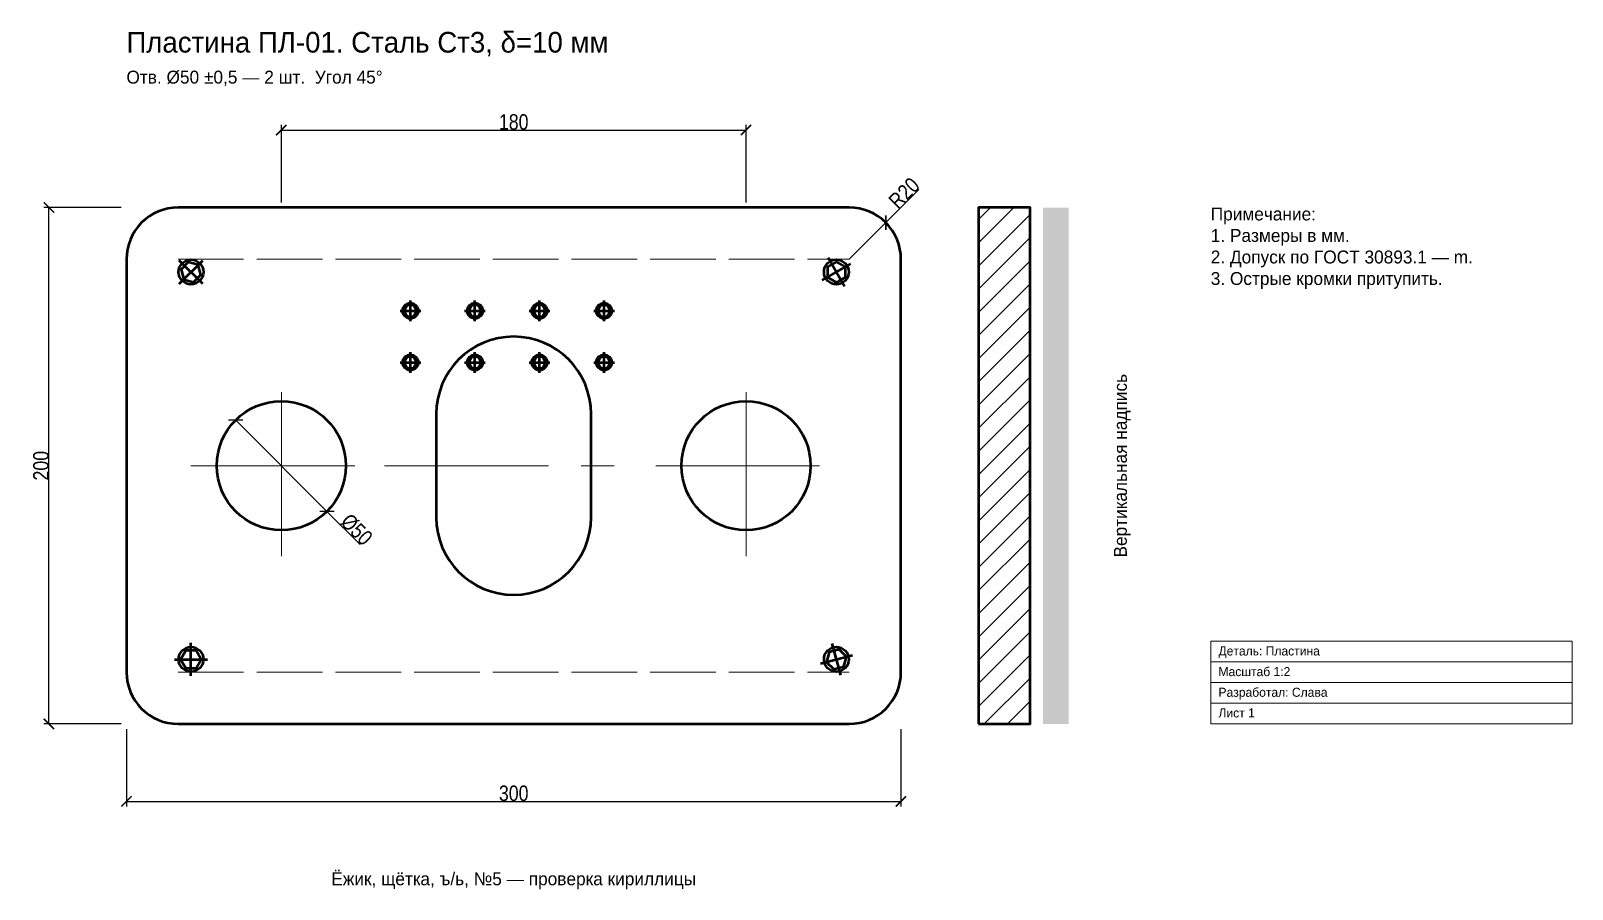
# Model space of a CAD drawing. Header units: millimetres. Extents: x -37 to 560, y -64 to 268.
import ezdxf
from ezdxf.enums import TextEntityAlignment as Align

# ---------------------------------------------------------------- set-up
doc = ezdxf.new("R2010")
doc.units = ezdxf.units.MM
doc.header["$LTSCALE"] = 20
doc.linetypes.add('CENTER', pattern=[5.08, 3.175, -0.635, 0.635, -0.635])
doc.linetypes.add('DASHED', pattern=[1.524, 1.27, -0.254])
for name, color, linetype, lineweight in [('КОНТУР', 7, 'Continuous', 50), ('ОСИ', 1, 'CENTER', 18), ('РАЗМЕРЫ', 3, 'Continuous', 18), ('СКРЫТЫЕ', 6, 'DASHED', 18), ('ТЕКСТ', 2, 'Continuous', 18), ('ШТРИХОВКА', 5, 'Continuous', 13)]:
    doc.layers.add(name, color=color, linetype=linetype, lineweight=lineweight)
doc.styles.add('OpenSansCondensed-Light', font='OpenSansCondensed-Light.ttf')
doc.dimstyles.new('EZDXF', dxfattribs={"dimtxt": 0.25, "dimasz": 0.175, "dimexe": 0.375, "dimexo": 0.125, "dimgap": 0.1, "dimtad": 1, "dimlfac": 100, "dimzin": 12, "dimdsep": 46, "dimtxsty": 'OpenSansCondensed-Light', "dimblk": 'ARCHTICK', "dimcen": 2.5, "dimazin": 3, "dimtfac": 0.5, "dimtmove": 2, "dimatfit": 3})

# ---------------------------------------------------------------- blocks, each defined once
blk = doc.blocks.new('БОЛТ_М8')
at = {"color": 1}
for p, q in [((0, -8), (0, 8)), ((-8, 0), (8, 0))]:
    blk.add_line(p, q, dxfattribs=at)
blk.add_lwpolyline([(5, 0), (2.5, 4.33), (-2.5, 4.33), (-5, 0), (-2.5, -4.33), (2.5, -4.33)], close=True)
blk.add_circle((0, 0), 6)
blk = doc.blocks.new('_ARCHTICK')
at = {"color": 0, "linetype": 'BYBLOCK', "const_width": 0.15}
blk.add_lwpolyline([(-0.5, -0.5), (0.5, 0.5)], dxfattribs=at)

msp = doc.modelspace()

# ---------------------------------------------------------------- hatches: boundary and pattern name
at = {"layer": 'ШТРИХОВКА'}
h = msp.add_hatch(dxfattribs=at)
h.set_pattern_fill('ANSI31', scale=2)
h.paths.add_polyline_path([(330, 0), (350, 0), (350, 200), (330, 200)])
h = msp.add_hatch(color=8, dxfattribs=at)
h.dxf.hatch_style = 1
h.paths.add_polyline_path([(355, 0), (365, 0), (365, 200), (355, 200)])

# ---------------------------------------------------------------- linework, layer by layer
at = {"layer": 'КОНТУР'}
for points in [[(20, 0), (280, 0, 0.414214), (300, 20), (300, 180, 0.414214), (280, 200), (20, 200, 0.414214), (0, 180), (0, 20, 0.414214)], [(120, 80, 1), (180, 80), (180, 120, 1), (120, 120)]]:
    msp.add_lwpolyline(points, format="xyb", close=True, dxfattribs=at)
msp.add_lwpolyline([(330, 0), (350, 0), (350, 200), (330, 200)], close=True, dxfattribs=at)
for centre in [(60, 100), (240, 100)]:
    msp.add_circle(centre, 25, dxfattribs=at)
at = {"layer": 'ОСИ'}
for p, q in [((60, 65), (60, 135)), ((240, 65), (240, 135)), ((25, 100), (95, 100)), ((100, 100), (200, 100)), ((205, 100), (275, 100))]:
    msp.add_line(p, q, dxfattribs=at)
at = {"layer": 'СКРЫТЫЕ'}
for p, q in [((20, 180), (280, 180)), ((20, 20), (280, 20))]:
    msp.add_line(p, q, dxfattribs=at)
at = {"layer": 'ТЕКСТ'}
for p, q in [((420, 24), (560, 24)), ((420, 16), (560, 16)), ((420, 8), (560, 8))]:
    msp.add_line(p, q, dxfattribs=at)
msp.add_lwpolyline([(420, 0), (560, 0), (560, 32), (420, 32)], close=True, dxfattribs=at)

# ---------------------------------------------------------------- block references
at = {"layer": 'КОНТУР', "xscale": 0.8, "yscale": 0.8}
for p, rotation in [((25, 175), 45), ((275, 175), 30), ((275, 25), 15)]:
    msp.add_blockref('БОЛТ_М8', p, dxfattribs=dict(at, rotation=rotation))
at = {"layer": 'КОНТУР', "xscale": 0.5, "yscale": 0.5, "row_count": 2, "column_count": 4, "row_spacing": 20, "column_spacing": 25}
msp.add_blockref('БОЛТ_М8', (110, 140), dxfattribs=at)
at = {"layer": 'КОНТУР', "xscale": 0.8, "yscale": 0.8}
msp.add_blockref('БОЛТ_М8', (25, 25), dxfattribs=at)

# ---------------------------------------------------------------- texts
at = {"layer": 'ТЕКСТ'}
for s, height, p in [('Пластина ПЛ-01. Сталь Ст3, δ=10 мм', 8, (0, 260)), ('Отв. %%c50 ±0,5 — 2 шт.  Угол 45%%d', 5, (0, 248)), ('Деталь: Пластина', 3.5, (423, 26.5)), ('Масштаб 1:2', 3.5, (423, 18.5)), ('Разработал: Слава', 3.5, (423, 10.5)), ('Лист 1', 3.5, (423, 2.5))]:
    msp.add_text(s, height=height, dxfattribs=at).set_placement(p)
msp.add_text('Вертикальная надпись', height=5, rotation=90, dxfattribs=at).set_placement((385, 100), align=Align.MIDDLE_CENTER)
msp.add_text('Ёжик, щётка, ъ/ь, №5 — проверка кириллицы', height=5, dxfattribs=at).set_placement((150, -60), align=Align.MIDDLE_CENTER)
at = {"layer": 'ТЕКСТ', "insert": (420, 200), "char_height": 5, "width": 120, "attachment_point": 1}
msp.add_mtext('Примечание:\\P1. Размеры в мм.\\P2. Допуск по ГОСТ 30893.1 — {\\C1;m}.\\P3. Острые кромки притупить.', dxfattribs=at)

# ---------------------------------------------------------------- dimensions: what is measured, and where the dimension line sits
at = {"layer": 'РАЗМЕРЫ'}
for base, p1, p2 in [((60, 230), (60, 200), (240, 200)), ((0, -30), (0, 0), (300, 0))]:
    msp.add_linear_dim(base=base, p1=p1, p2=p2, dimstyle='EZDXF', override={"dimtxt": 6, "dimasz": 4, "dimexe": 2, "dimexo": 2, "dimdec": 0, "dimlfac": 1}, dxfattribs=at).render()
msp.add_radius_dim(center=(280, 180), mpoint=(294.14, 194.14), dimstyle='EZDXF', override={"dimtxt": 6, "dimasz": 4, "dimexe": 2, "dimexo": 2, "dimdec": 0, "dimlfac": 1}, dxfattribs=at).render()
msp.add_linear_dim(base=(-30, 0), p1=(0, 0), p2=(0, 200), angle=90, dimstyle='EZDXF', override={"dimtxt": 6, "dimasz": 4, "dimexe": 2, "dimexo": 2, "dimdec": 0, "dimlfac": 1}, dxfattribs=at).render()
msp.add_diameter_dim_2p(p1=(42.32, 117.68), p2=(77.68, 82.32), dimstyle='EZDXF', override={"dimtxt": 6, "dimasz": 4, "dimexe": 2, "dimexo": 2, "dimdec": 0, "dimlfac": 1}, dxfattribs=at).render()

doc.saveas('drawing.dxf')
